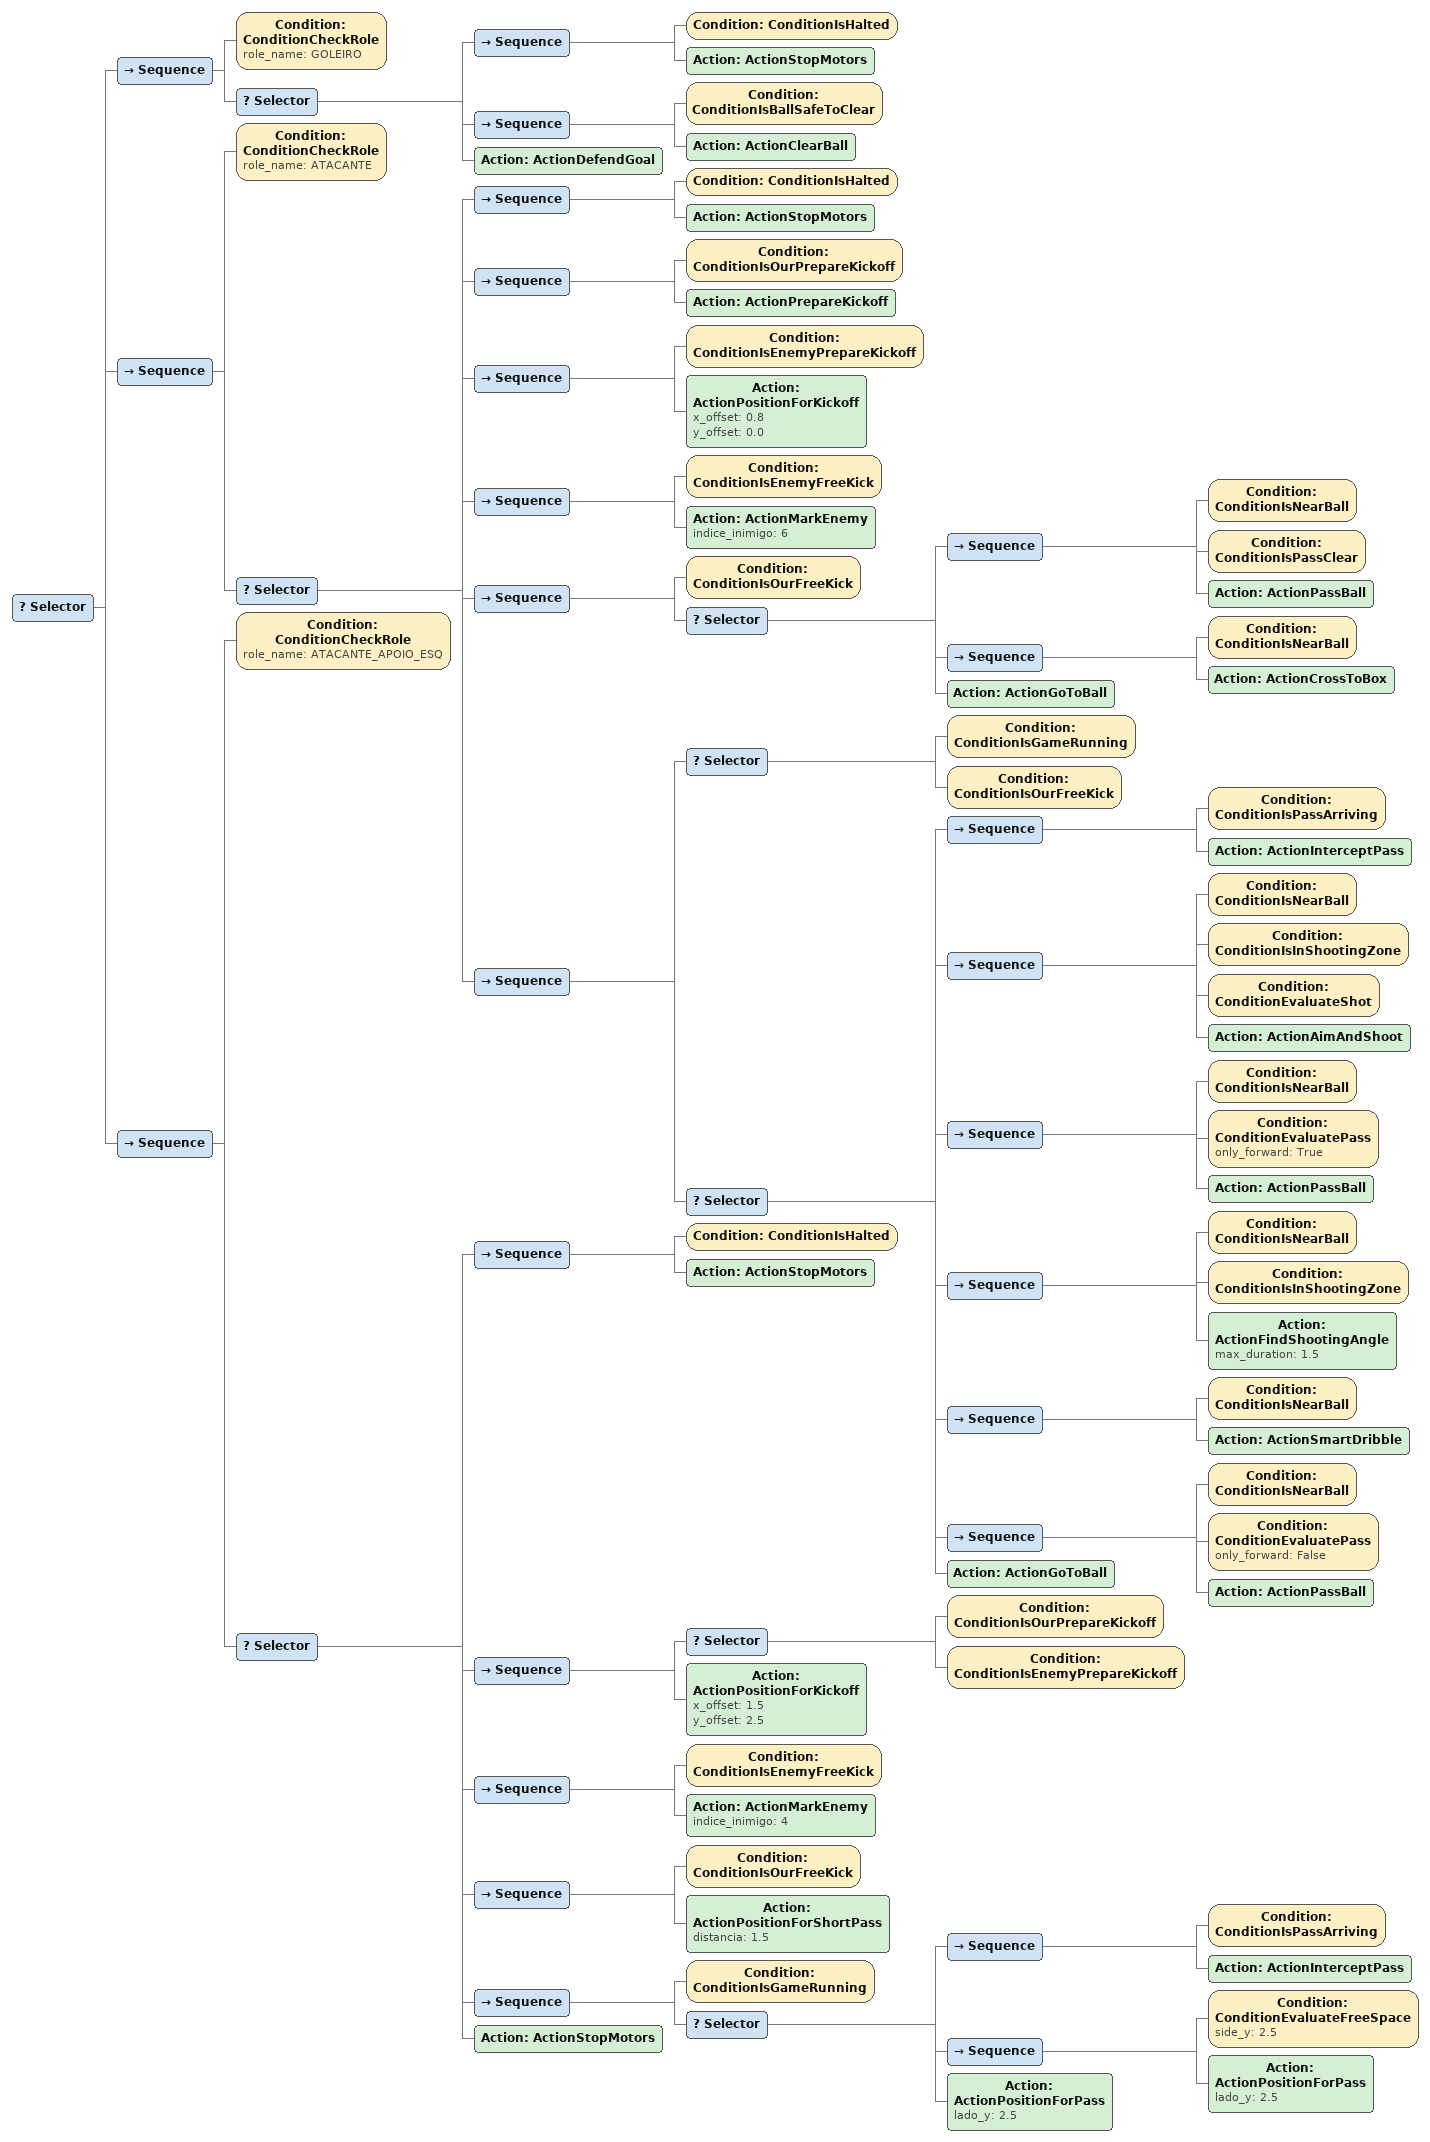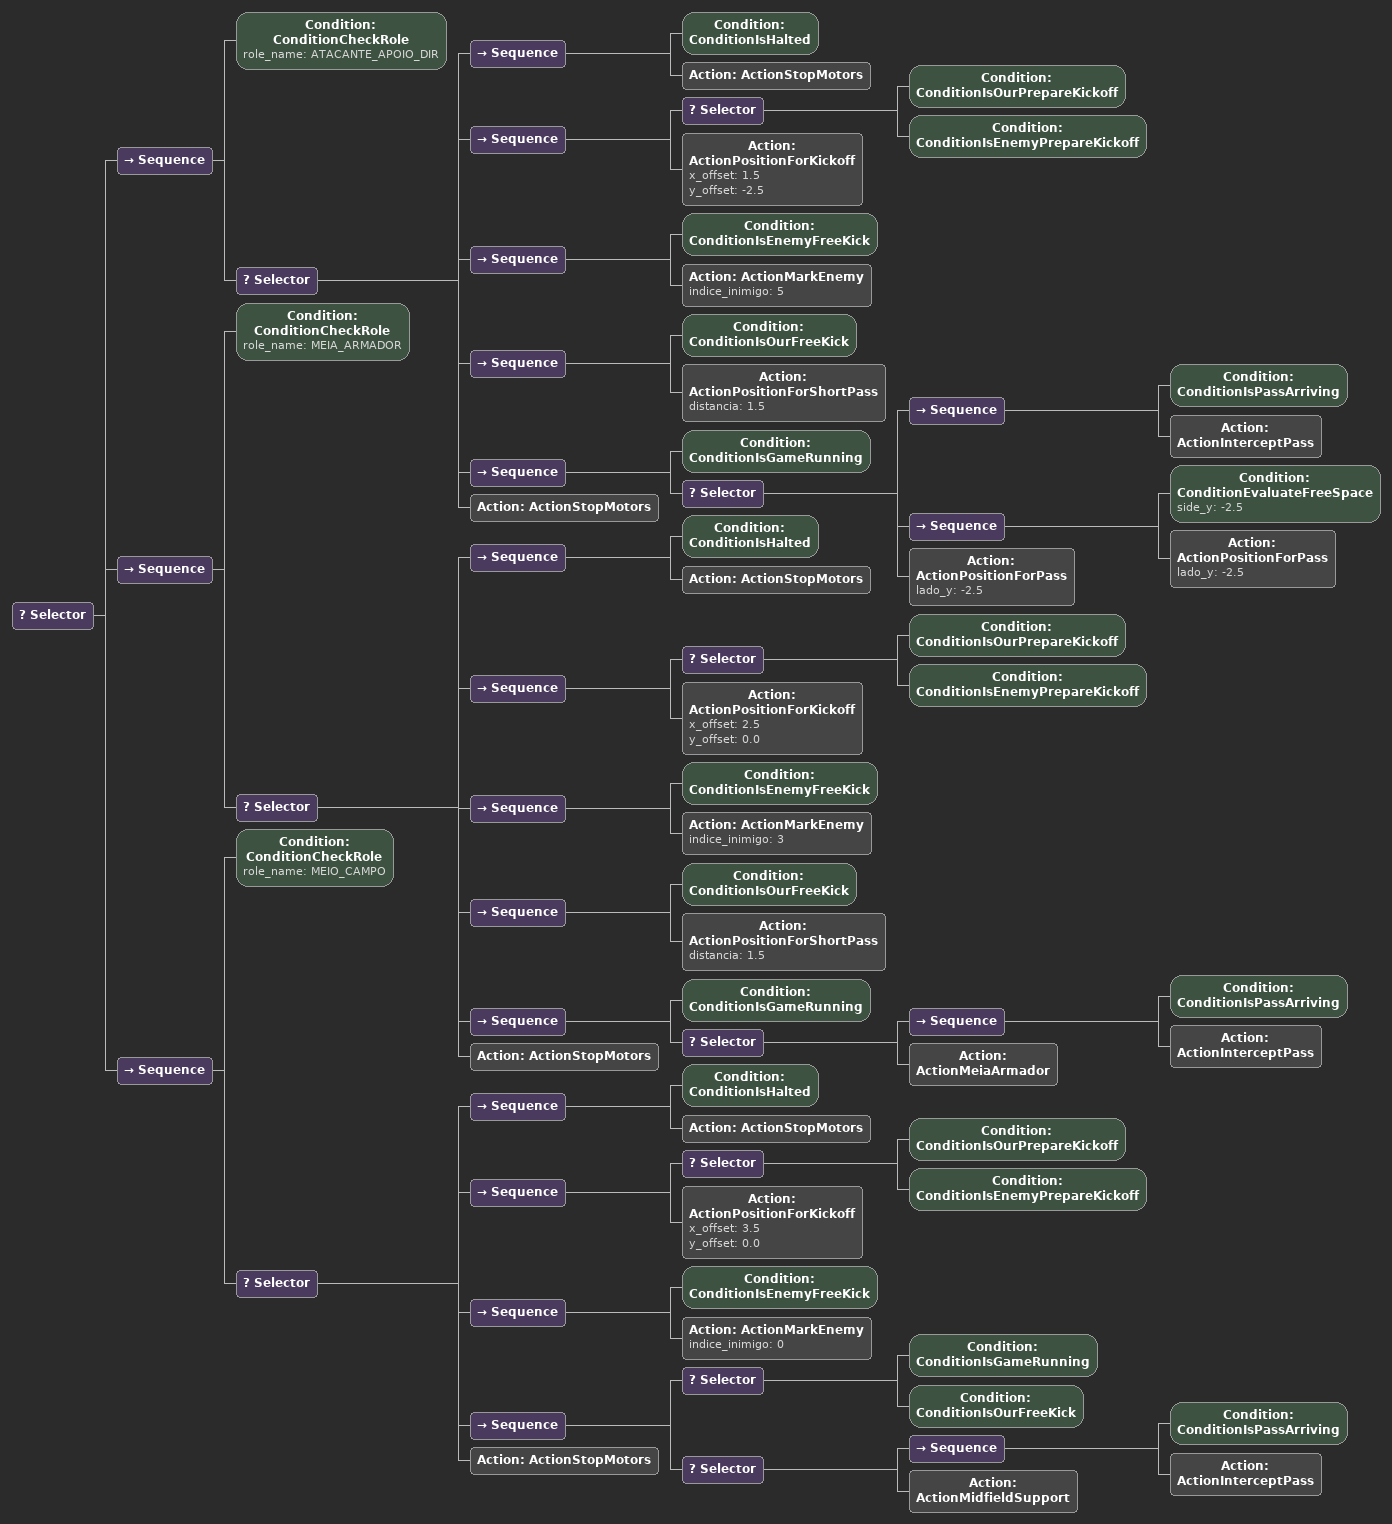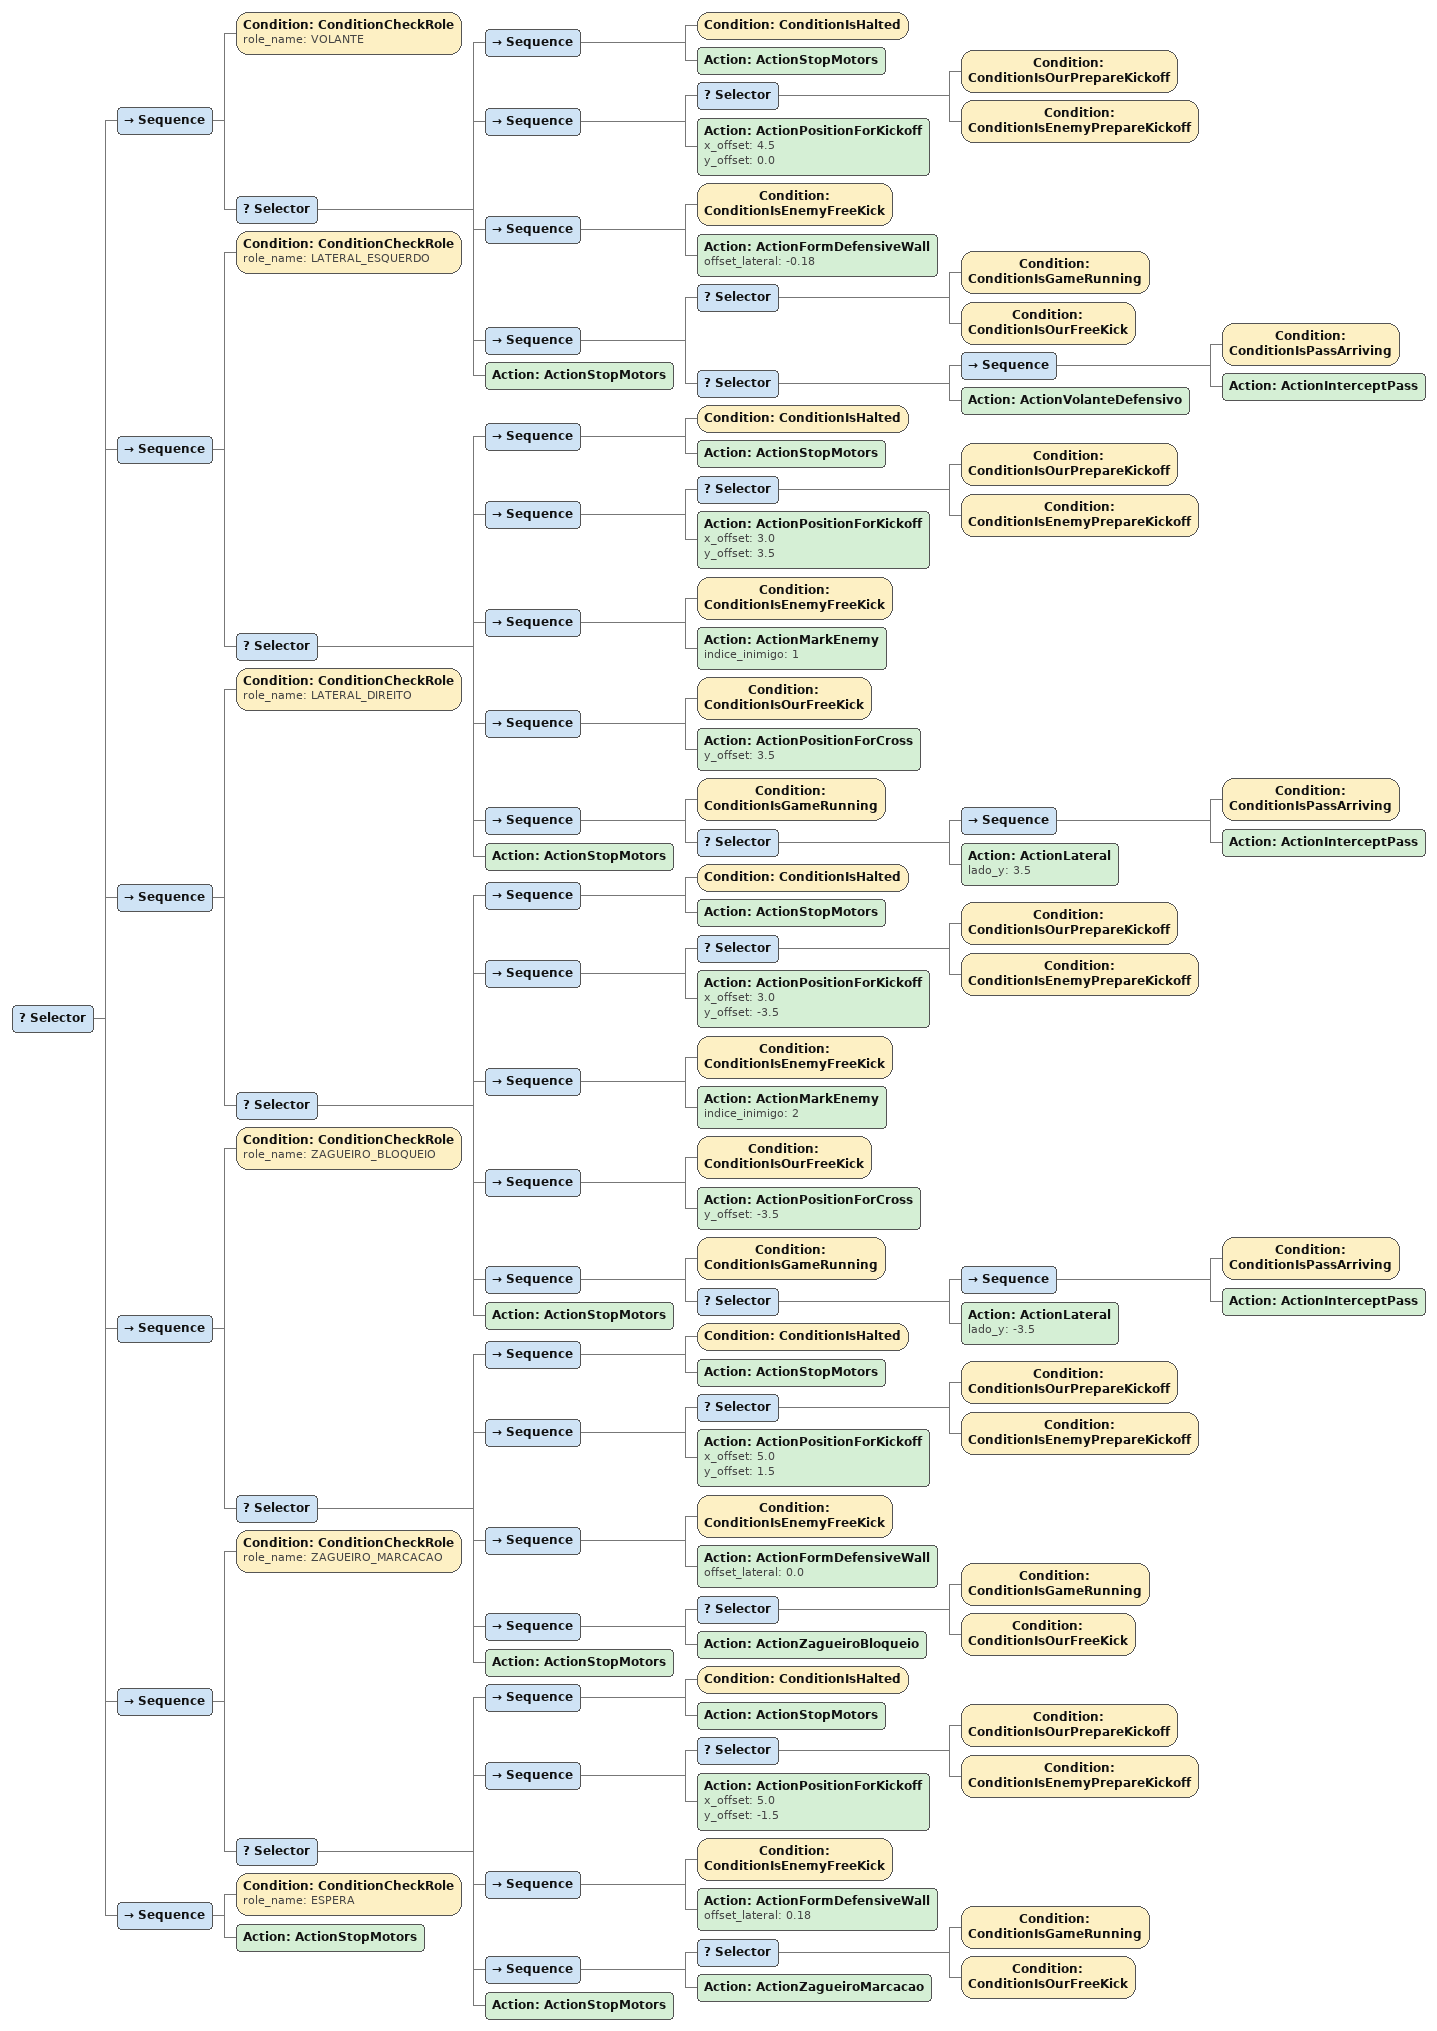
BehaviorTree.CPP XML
<Selector>
  <Sequence>
    <Condition ID="ConditionCheckRole" role_name="GOLEIRO"/>
    <Selector>
      <Sequence>
        <Condition ID="ConditionIsHalted"/>
        <Action ID="ActionStopMotors"/>
      </Sequence>
      <Sequence>
        <Condition ID="ConditionIsBallSafeToClear"/>
        <Action ID="ActionClearBall"/>
      </Sequence>
      <Action ID="ActionDefendGoal"/>
    </Selector>
  </Sequence>
  <Sequence>
    <Condition ID="ConditionCheckRole" role_name="ATACANTE"/>
    <Selector>
      <Sequence>
        <Condition ID="ConditionIsHalted"/>
        <Action ID="ActionStopMotors"/>
      </Sequence>
      <Sequence>
        <Condition ID="ConditionIsOurPrepareKickoff"/>
        <Action ID="ActionPrepareKickoff"/>
      </Sequence>
      <Sequence>
        <Condition ID="ConditionIsEnemyPrepareKickoff"/>
        <Action ID="ActionPositionForKickoff" x_offset="0.8" y_offset="0.0"/>
      </Sequence>
      <Sequence>
        <Condition ID="ConditionIsEnemyFreeKick"/>
        <Action ID="ActionMarkEnemy" indice_inimigo="6"/>
      </Sequence>
      <Sequence>
        <Condition ID="ConditionIsOurFreeKick"/>
        <Selector>
          <Sequence>
            <Condition ID="ConditionIsNearBall"/>
            <Condition ID="ConditionIsPassClear"/>
            <Action ID="ActionPassBall"/>
          </Sequence>
          <Sequence>
            <Condition ID="ConditionIsNearBall"/>
            <Action ID="ActionCrossToBox"/>
          </Sequence>
          <Action ID="ActionGoToBall"/>
        </Selector>
      </Sequence>
      <Sequence>
        <Selector>
          <Condition ID="ConditionIsGameRunning"/>
          <Condition ID="ConditionIsOurFreeKick"/>
        </Selector>
        <Selector>
          <Sequence>
            <Condition ID="ConditionIsPassArriving"/>
            <Action ID="ActionInterceptPass"/>
          </Sequence>
          <Sequence>
            <Condition ID="ConditionIsNearBall"/>
            <Condition ID="ConditionIsInShootingZone"/>
            <Condition ID="ConditionEvaluateShot"/>
            <Action ID="ActionAimAndShoot"/>
          </Sequence>
          <Sequence>
            <Condition ID="ConditionIsNearBall"/>
            <Condition ID="ConditionEvaluatePass" only_forward="True"/>
            <Action ID="ActionPassBall"/>
          </Sequence>
          <Sequence>
            <Condition ID="ConditionIsNearBall"/>
            <Condition ID="ConditionIsInShootingZone"/>
            <Action ID="ActionFindShootingAngle" max_duration="1.5"/>
          </Sequence>
          <Sequence>
            <Condition ID="ConditionIsNearBall"/>
            <Action ID="ActionSmartDribble"/>
          </Sequence>
          <Sequence>
            <Condition ID="ConditionIsNearBall"/>
            <Condition ID="ConditionEvaluatePass" only_forward="False"/>
            <Action ID="ActionPassBall"/>
          </Sequence>
          <Action ID="ActionGoToBall"/>
        </Selector>
      </Sequence>
    </Selector>
  </Sequence>
  <Sequence>
    <Condition ID="ConditionCheckRole" role_name="ATACANTE_APOIO_ESQ"/>
    <Selector>
      <Sequence>
        <Condition ID="ConditionIsHalted"/>
        <Action ID="ActionStopMotors"/>
      </Sequence>
      <Sequence>
        <Selector>
          <Condition ID="ConditionIsOurPrepareKickoff"/>
          <Condition ID="ConditionIsEnemyPrepareKickoff"/>
        </Selector>
        <Action ID="ActionPositionForKickoff" x_offset="1.5" y_offset="2.5"/>
      </Sequence>
      <Sequence>
        <Condition ID="ConditionIsEnemyFreeKick"/>
        <Action ID="ActionMarkEnemy" indice_inimigo="4"/>
      </Sequence>
      <Sequence>
        <Condition ID="ConditionIsOurFreeKick"/>
        <Action ID="ActionPositionForShortPass" distancia="1.5"/>
      </Sequence>
      <Sequence>
        <Condition ID="ConditionIsGameRunning"/>
        <Selector>
          <Sequence>
            <Condition ID="ConditionIsPassArriving"/>
            <Action ID="ActionInterceptPass"/>
          </Sequence>
          <Sequence>
            <Condition ID="ConditionEvaluateFreeSpace" side_y="2.5"/>
            <Action ID="ActionPositionForPass" lado_y="2.5"/>
          </Sequence>
          <Action ID="ActionPositionForPass" lado_y="2.5"/>
        </Selector>
      </Sequence>
      <Action ID="ActionStopMotors"/>
    </Selector>
  </Sequence>
</Selector>

<Selector>
  <Sequence>
    <Condition ID="ConditionCheckRole" role_name="ATACANTE_APOIO_DIR"/>
    <Selector>
      <Sequence>
        <Condition ID="ConditionIsHalted"/>
        <Action ID="ActionStopMotors"/>
      </Sequence>
      <Sequence>
        <Selector>
          <Condition ID="ConditionIsOurPrepareKickoff"/>
          <Condition ID="ConditionIsEnemyPrepareKickoff"/>
        </Selector>
        <Action ID="ActionPositionForKickoff" x_offset="1.5" y_offset="-2.5"/>
      </Sequence>
      <Sequence>
        <Condition ID="ConditionIsEnemyFreeKick"/>
        <Action ID="ActionMarkEnemy" indice_inimigo="5"/>
      </Sequence>
      <Sequence>
        <Condition ID="ConditionIsOurFreeKick"/>
        <Action ID="ActionPositionForShortPass" distancia="1.5"/>
      </Sequence>
      <Sequence>
        <Condition ID="ConditionIsGameRunning"/>
        <Selector>
          <Sequence>
            <Condition ID="ConditionIsPassArriving"/>
            <Action ID="ActionInterceptPass"/>
          </Sequence>
          <Sequence>
            <Condition ID="ConditionEvaluateFreeSpace" side_y="-2.5"/>
            <Action ID="ActionPositionForPass" lado_y="-2.5"/>
          </Sequence>
          <Action ID="ActionPositionForPass" lado_y="-2.5"/>
        </Selector>
      </Sequence>
      <Action ID="ActionStopMotors"/>
    </Selector>
  </Sequence>
  <Sequence>
    <Condition ID="ConditionCheckRole" role_name="MEIA_ARMADOR"/>
    <Selector>
      <Sequence>
        <Condition ID="ConditionIsHalted"/>
        <Action ID="ActionStopMotors"/>
      </Sequence>
      <Sequence>
        <Selector>
          <Condition ID="ConditionIsOurPrepareKickoff"/>
          <Condition ID="ConditionIsEnemyPrepareKickoff"/>
        </Selector>
        <Action ID="ActionPositionForKickoff" x_offset="2.5" y_offset="0.0"/>
      </Sequence>
      <Sequence>
        <Condition ID="ConditionIsEnemyFreeKick"/>
        <Action ID="ActionMarkEnemy" indice_inimigo="3"/>
      </Sequence>
      <Sequence>
        <Condition ID="ConditionIsOurFreeKick"/>
        <Action ID="ActionPositionForShortPass" distancia="1.5"/>
      </Sequence>
      <Sequence>
        <Condition ID="ConditionIsGameRunning"/>
        <Selector>
          <Sequence>
            <Condition ID="ConditionIsPassArriving"/>
            <Action ID="ActionInterceptPass"/>
          </Sequence>
          <Action ID="ActionMeiaArmador"/>
        </Selector>
      </Sequence>
      <Action ID="ActionStopMotors"/>
    </Selector>
  </Sequence>
  <Sequence>
    <Condition ID="ConditionCheckRole" role_name="MEIO_CAMPO"/>
    <Selector>
      <Sequence>
        <Condition ID="ConditionIsHalted"/>
        <Action ID="ActionStopMotors"/>
      </Sequence>
      <Sequence>
        <Selector>
          <Condition ID="ConditionIsOurPrepareKickoff"/>
          <Condition ID="ConditionIsEnemyPrepareKickoff"/>
        </Selector>
        <Action ID="ActionPositionForKickoff" x_offset="3.5" y_offset="0.0"/>
      </Sequence>
      <Sequence>
        <Condition ID="ConditionIsEnemyFreeKick"/>
        <Action ID="ActionMarkEnemy" indice_inimigo="0"/>
      </Sequence>
      <Sequence>
        <Selector>
          <Condition ID="ConditionIsGameRunning"/>
          <Condition ID="ConditionIsOurFreeKick"/>
        </Selector>
        <Selector>
          <Sequence>
            <Condition ID="ConditionIsPassArriving"/>
            <Action ID="ActionInterceptPass"/>
          </Sequence>
          <Action ID="ActionMidfieldSupport"/>
        </Selector>
      </Sequence>
      <Action ID="ActionStopMotors"/>
    </Selector>
  </Sequence>
</Selector>

<Selector>
  <Sequence>
    <Condition ID="ConditionCheckRole" role_name="VOLANTE"/>
    <Selector>
      <Sequence>
        <Condition ID="ConditionIsHalted"/>
        <Action ID="ActionStopMotors"/>
      </Sequence>
      <Sequence>
        <Selector>
          <Condition ID="ConditionIsOurPrepareKickoff"/>
          <Condition ID="ConditionIsEnemyPrepareKickoff"/>
        </Selector>
        <Action ID="ActionPositionForKickoff" x_offset="4.5" y_offset="0.0"/>
      </Sequence>
      <Sequence>
        <Condition ID="ConditionIsEnemyFreeKick"/>
        <Action ID="ActionFormDefensiveWall" offset_lateral="-0.18"/>
      </Sequence>
      <Sequence>
        <Selector>
          <Condition ID="ConditionIsGameRunning"/>
          <Condition ID="ConditionIsOurFreeKick"/>
        </Selector>
        <Selector>
          <Sequence>
            <Condition ID="ConditionIsPassArriving"/>
            <Action ID="ActionInterceptPass"/>
          </Sequence>
          <Action ID="ActionVolanteDefensivo"/>
        </Selector>
      </Sequence>
      <Action ID="ActionStopMotors"/>
    </Selector>
  </Sequence>
  <Sequence>
    <Condition ID="ConditionCheckRole" role_name="LATERAL_ESQUERDO"/>
    <Selector>
      <Sequence>
        <Condition ID="ConditionIsHalted"/>
        <Action ID="ActionStopMotors"/>
      </Sequence>
      <Sequence>
        <Selector>
          <Condition ID="ConditionIsOurPrepareKickoff"/>
          <Condition ID="ConditionIsEnemyPrepareKickoff"/>
        </Selector>
        <Action ID="ActionPositionForKickoff" x_offset="3.0" y_offset="3.5"/>
      </Sequence>
      <Sequence>
        <Condition ID="ConditionIsEnemyFreeKick"/>
        <Action ID="ActionMarkEnemy" indice_inimigo="1"/>
      </Sequence>
      <Sequence>
        <Condition ID="ConditionIsOurFreeKick"/>
        <Action ID="ActionPositionForCross" y_offset="3.5"/>
      </Sequence>
      <Sequence>
        <Condition ID="ConditionIsGameRunning"/>
        <Selector>
          <Sequence>
            <Condition ID="ConditionIsPassArriving"/>
            <Action ID="ActionInterceptPass"/>
          </Sequence>
          <Action ID="ActionLateral" lado_y="3.5"/>
        </Selector>
      </Sequence>
      <Action ID="ActionStopMotors"/>
    </Selector>
  </Sequence>
  <Sequence>
    <Condition ID="ConditionCheckRole" role_name="LATERAL_DIREITO"/>
    <Selector>
      <Sequence>
        <Condition ID="ConditionIsHalted"/>
        <Action ID="ActionStopMotors"/>
      </Sequence>
      <Sequence>
        <Selector>
          <Condition ID="ConditionIsOurPrepareKickoff"/>
          <Condition ID="ConditionIsEnemyPrepareKickoff"/>
        </Selector>
        <Action ID="ActionPositionForKickoff" x_offset="3.0" y_offset="-3.5"/>
      </Sequence>
      <Sequence>
        <Condition ID="ConditionIsEnemyFreeKick"/>
        <Action ID="ActionMarkEnemy" indice_inimigo="2"/>
      </Sequence>
      <Sequence>
        <Condition ID="ConditionIsOurFreeKick"/>
        <Action ID="ActionPositionForCross" y_offset="-3.5"/>
      </Sequence>
      <Sequence>
        <Condition ID="ConditionIsGameRunning"/>
        <Selector>
          <Sequence>
            <Condition ID="ConditionIsPassArriving"/>
            <Action ID="ActionInterceptPass"/>
          </Sequence>
          <Action ID="ActionLateral" lado_y="-3.5"/>
        </Selector>
      </Sequence>
      <Action ID="ActionStopMotors"/>
    </Selector>
  </Sequence>
  <Sequence>
    <Condition ID="ConditionCheckRole" role_name="ZAGUEIRO_BLOQUEIO"/>
    <Selector>
      <Sequence>
        <Condition ID="ConditionIsHalted"/>
        <Action ID="ActionStopMotors"/>
      </Sequence>
      <Sequence>
        <Selector>
          <Condition ID="ConditionIsOurPrepareKickoff"/>
          <Condition ID="ConditionIsEnemyPrepareKickoff"/>
        </Selector>
        <Action ID="ActionPositionForKickoff" x_offset="5.0" y_offset="1.5"/>
      </Sequence>
      <Sequence>
        <Condition ID="ConditionIsEnemyFreeKick"/>
        <Action ID="ActionFormDefensiveWall" offset_lateral="0.0"/>
      </Sequence>
      <Sequence>
        <Selector>
          <Condition ID="ConditionIsGameRunning"/>
          <Condition ID="ConditionIsOurFreeKick"/>
        </Selector>
        <Action ID="ActionZagueiroBloqueio"/>
      </Sequence>
      <Action ID="ActionStopMotors"/>
    </Selector>
  </Sequence>
  <Sequence>
    <Condition ID="ConditionCheckRole" role_name="ZAGUEIRO_MARCACAO"/>
    <Selector>
      <Sequence>
        <Condition ID="ConditionIsHalted"/>
        <Action ID="ActionStopMotors"/>
      </Sequence>
      <Sequence>
        <Selector>
          <Condition ID="ConditionIsOurPrepareKickoff"/>
          <Condition ID="ConditionIsEnemyPrepareKickoff"/>
        </Selector>
        <Action ID="ActionPositionForKickoff" x_offset="5.0" y_offset="-1.5"/>
      </Sequence>
      <Sequence>
        <Condition ID="ConditionIsEnemyFreeKick"/>
        <Action ID="ActionFormDefensiveWall" offset_lateral="0.18"/>
      </Sequence>
      <Sequence>
        <Selector>
          <Condition ID="ConditionIsGameRunning"/>
          <Condition ID="ConditionIsOurFreeKick"/>
        </Selector>
        <Action ID="ActionZagueiroMarcacao"/>
      </Sequence>
      <Action ID="ActionStopMotors"/>
    </Selector>
  </Sequence>
  <Sequence>
    <Condition ID="ConditionCheckRole" role_name="ESPERA"/>
    <Action ID="ActionStopMotors"/>
  </Sequence>
</Selector>
